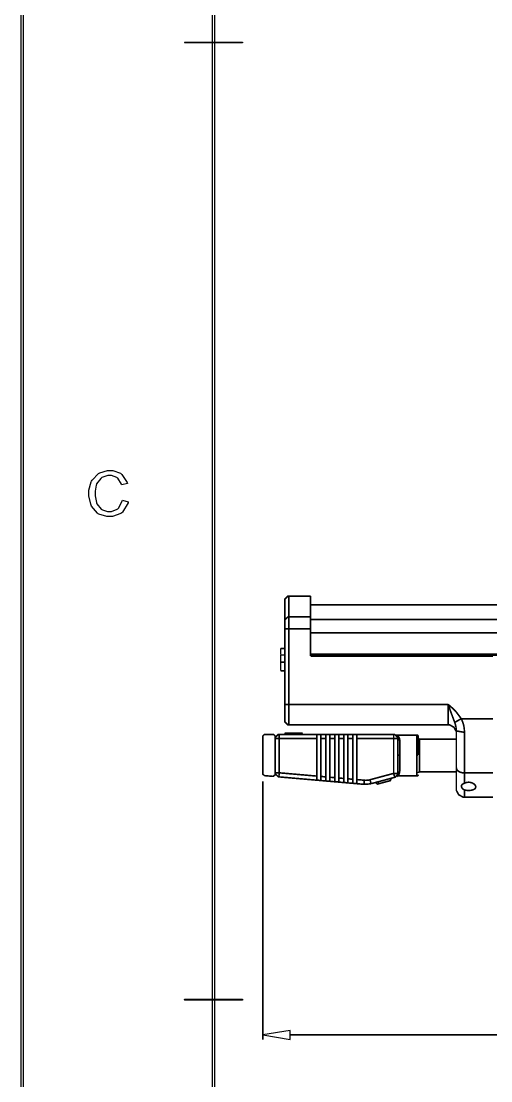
# Model space of a CAD drawing. Extents: x 0.54 to 10.46, y 0.74 to 7.76.
# Drawn here: x 0.535 to 1.355, y 4.108 to 5.958 of the extents above; entities that cross this region are included whole.
import ezdxf

# ---------------------------------------------------------------- set-up
doc = ezdxf.new("R2010")
doc.units = 0
doc.layers.get('0').update_dxf_attribs({"linetype": 'CONTINUOUS'})

msp = doc.modelspace()

# ---------------------------------------------------------------- linework, layer by layer
at = {"color": 0}
for points in [[(10.4631, 0.73899), (0.53689, 0.73899), (0.53646, 0.73899), (0.53516, 0.74029), (0.53516, 0.74072), (0.53516, 7.75928), (0.53516, 7.75971), (0.53646, 7.76101), (0.53689, 7.76101), (10.4631, 7.76101), (10.4635, 7.76101), (10.4648, 7.75971), (10.4648, 7.75928), (10.4648, 0.74072), (10.4648, 0.74029), (10.4635, 0.73899), (10.4631, 0.73899)], [(0.53863, 0.74246), (10.4614, 0.74246), (10.4614, 7.75754), (0.53863, 7.75754), (0.53863, 0.74246)], [(10.296, 0.90609), (0.87115, 0.90609), (0.87071, 0.90609), (0.86941, 0.90739), (0.86941, 0.90782), (0.86941, 7.59218), (0.86941, 7.59261), (0.87071, 7.59392), (0.87115, 7.59392), (10.296, 7.59392), (10.2964, 7.59392), (10.2977, 7.59261), (10.2977, 7.59218), (10.2977, 0.90782), (10.2977, 0.90739), (10.2964, 0.90609), (10.296, 0.90609)], [(0.87289, 0.90956), (10.2943, 0.90956), (10.2943, 7.59044), (0.87289, 7.59044), (0.87289, 0.90956)], [(0.92128, 5.92042), (0.82096, 5.92042), (0.8208, 5.92042), (0.82031, 5.9209), (0.82031, 5.92106), (0.82031, 5.92128), (0.8208, 5.92176), (0.82096, 5.92176), (0.92128, 5.92176), (0.92144, 5.92176), (0.92193, 5.92128), (0.92193, 5.92106), (0.92193, 5.9209), (0.92144, 5.92042), (0.92128, 5.92042)], [(0.71202, 5.12196), (0.72228, 5.11936), (0.72173, 5.11724), (0.71202, 5.10118), (0.71067, 5.10004), (0.70926, 5.09896), (0.69488, 5.09337), (0.6901, 5.09337), (0.68495, 5.09337), (0.6709, 5.09765), (0.6696, 5.09847), (0.66824, 5.09933), (0.65826, 5.11171), (0.65761, 5.11333), (0.6569, 5.11496), (0.65348, 5.12939), (0.65348, 5.13417), (0.65348, 5.13949), (0.65734, 5.15392), (0.65815, 5.15539), (0.65891, 5.1569), (0.66992, 5.1684), (0.67139, 5.16917), (0.6728, 5.16997), (0.68587, 5.17383), (0.69027, 5.17383), (0.69515, 5.17383), (0.70855, 5.16894), (0.70991, 5.16792), (0.71121, 5.16694), (0.72043, 5.153), (0.72098, 5.15121), (0.71083, 5.14882), (0.71034, 5.15022), (0.70383, 5.16054), (0.70296, 5.16114), (0.70209, 5.16178), (0.69298, 5.16504), (0.69, 5.16504), (0.68625, 5.16504), (0.676, 5.16146), (0.67502, 5.16075), (0.67399, 5.16004), (0.66694, 5.15044), (0.66656, 5.14919), (0.66612, 5.148), (0.66412, 5.13769), (0.66412, 5.13422), (0.66412, 5.12993), (0.6665, 5.11817), (0.66699, 5.11692), (0.66748, 5.11572), (0.67497, 5.1065), (0.676, 5.10585), (0.67697, 5.10525), (0.68614, 5.10215), (0.68924, 5.10215), (0.69287, 5.10215), (0.70285, 5.10633), (0.70388, 5.10715), (0.70486, 5.10801), (0.71164, 5.12033), (0.71202, 5.12196)], [(0.92128, 4.24929), (0.82096, 4.24929), (0.8208, 4.24929), (0.82031, 4.24983), (0.82031, 4.25), (0.82031, 4.25022), (0.8208, 4.25071), (0.82096, 4.25071), (0.92128, 4.25071), (0.92144, 4.25071), (0.92193, 4.25022), (0.92193, 4.25), (0.92193, 4.24983), (0.92144, 4.24929), (0.92128, 4.24929)]]:
    msp.add_lwpolyline(points, close=True, dxfattribs=at)
at = {"color": 0, "const_width": 0.00278}
for points in [[(1.00266, 4.95454), (1.00087, 4.95454), (0.99555, 4.94922), (0.99555, 4.94743)], [(0.99555, 4.91254), (0.99555, 4.94743)], [(1.04047, 4.95454), (1.00266, 4.95454)], [(1.04047, 4.91862), (1.04047, 4.95454)], [(8.33886, 4.93935), (1.04047, 4.93935)], [(1.00266, 4.91862), (1.00174, 4.91872), (0.99561, 4.91347), (0.99555, 4.91254)], [(0.99555, 4.89746), (0.99555, 4.91254)], [(1.00266, 4.91862), (1.00266, 4.89746)], [(1.00266, 4.91862), (1.04047, 4.91862)], [(1.04047, 4.91862), (1.04047, 4.89746)], [(8.33886, 4.91357), (1.04047, 4.91357)], [(1.00266, 4.89746), (0.99555, 4.89746)], [(0.99555, 4.76551), (0.99555, 4.89746)], [(1.00266, 4.89746), (1.00266, 4.76551)], [(1.04047, 4.89746), (1.00266, 4.89746)], [(1.04047, 4.84988), (1.04047, 4.89746)], [(0.98839, 4.86328), (0.98839, 4.85254)], [(0.98839, 4.86328), (0.99555, 4.86328)], [(0.98839, 4.85172), (0.99555, 4.85172)], [(0.98839, 4.85172), (0.98839, 4.83942)], [(2.14833, 4.85129), (1.04047, 4.85129)], [(1.35938, 4.84988), (1.04047, 4.84988)], [(0.98839, 4.83942), (0.99555, 4.83942)], [(0.98839, 4.83942), (0.98839, 4.82433)], [(0.98839, 4.82433), (0.99555, 4.82433)], [(0.98839, 4.82383), (0.99555, 4.82383)], [(0.99555, 4.76551), (1.00266, 4.76551)], [(0.99555, 4.73699), (0.99555, 4.76551)], [(1.00266, 4.72982), (1.00266, 4.76551)], [(1.00266, 4.76551), (1.28093, 4.76551)], [(1.28093, 4.72982), (1.28093, 4.76551)], [(1.29232, 4.7341), (1.29216, 4.73465), (1.29194, 4.73514), (1.29172, 4.73568), (1.29156, 4.73622), (1.29112, 4.73731), (1.29096, 4.73785), (1.29053, 4.73893), (1.29037, 4.73947), (1.28971, 4.7411), (1.28955, 4.74164), (1.28933, 4.74214), (1.28912, 4.74268), (1.28895, 4.74322), (1.28874, 4.74382), (1.2883, 4.7449), (1.28814, 4.74544), (1.28771, 4.74653), (1.28749, 4.74713), (1.28706, 4.74821), (1.28689, 4.74875), (1.28668, 4.74935), (1.28624, 4.75043), (1.28603, 4.75103), (1.28581, 4.75157), (1.28559, 4.75217), (1.28543, 4.75271), (1.28521, 4.75331), (1.28499, 4.75385), (1.28478, 4.75444), (1.28456, 4.75499), (1.2844, 4.75558), (1.28418, 4.75613), (1.28375, 4.75732), (1.28358, 4.75786), (1.28293, 4.75965), (1.28272, 4.76019), (1.28255, 4.76079), (1.2819, 4.76258), (1.28174, 4.76313), (1.28109, 4.76492), (1.28093, 4.76551)], [(1.28093, 4.76551), (1.2813, 4.76519), (1.28163, 4.76486), (1.28315, 4.76357), (1.28348, 4.76324), (1.28385, 4.76297), (1.28423, 4.76258), (1.28461, 4.76232), (1.28494, 4.76199), (1.28646, 4.76069), (1.28678, 4.76036), (1.28754, 4.75971), (1.28787, 4.75939), (1.28825, 4.75906), (1.28857, 4.75868), (1.28933, 4.75803), (1.28966, 4.75771), (1.29004, 4.75738), (1.29037, 4.757), (1.29069, 4.75667), (1.29107, 4.75635), (1.2914, 4.75597), (1.29177, 4.75564), (1.2921, 4.75526), (1.29243, 4.75493), (1.29281, 4.75461), (1.29313, 4.75424), (1.29346, 4.7539), (1.29378, 4.75353), (1.29416, 4.75319), (1.29449, 4.75282), (1.29481, 4.7525), (1.29519, 4.75217)], [(0.99555, 4.73699), (0.99555, 4.73519), (1.00087, 4.72982), (1.00266, 4.72982)], [(1.30377, 4.74056), (1.30198, 4.73953), (1.30018, 4.73856), (1.2985, 4.73757), (1.29693, 4.73665), (1.29546, 4.73589), (1.29422, 4.73514), (1.29319, 4.73454), (1.29232, 4.7341)], [(1.29519, 4.75211), (1.30377, 4.74056)], [(1.35938, 4.74056), (1.30377, 4.74056)], [(1.30377, 4.74056), (1.30442, 4.73915), (1.30469, 4.73844), (1.30501, 4.73774), (1.30528, 4.73703), (1.30561, 4.73633), (1.30697, 4.73281), (1.30718, 4.73204), (1.30762, 4.73063), (1.30778, 4.72987), (1.308, 4.72917), (1.30811, 4.7284), (1.30827, 4.72771), (1.30843, 4.72694), (1.30865, 4.72542), (1.30876, 4.72472), (1.30887, 4.72396), (1.30892, 4.72319), (1.30903, 4.72244), (1.30914, 4.72092), (1.30924, 4.72017), (1.30924, 4.7194), (1.30935, 4.71864), (1.30946, 4.71712)], [(1.28093, 4.72982), (1.00266, 4.72982)], [(1.29519, 4.71556), (1.29519, 4.7181), (1.29096, 4.72564), (1.28342, 4.72982), (1.28093, 4.72982)], [(1.29519, 4.71957), (1.29514, 4.72), (1.29508, 4.72049), (1.29508, 4.72092), (1.29503, 4.7214), (1.29498, 4.72185), (1.29498, 4.72228), (1.29492, 4.72276), (1.29487, 4.72319), (1.29481, 4.72368), (1.29471, 4.72456), (1.29465, 4.72504), (1.2946, 4.72547), (1.29454, 4.72597), (1.29443, 4.7264), (1.29438, 4.72683), (1.29427, 4.72732), (1.29405, 4.72819), (1.29395, 4.72868), (1.29373, 4.72954), (1.29362, 4.73004), (1.29346, 4.73047), (1.29335, 4.7309), (1.29319, 4.73139), (1.29308, 4.73182), (1.29291, 4.73226), (1.29281, 4.73275), (1.29248, 4.73361), (1.29232, 4.7341)], [(1.29519, 4.71957), (1.29628, 4.71903), (1.30821, 4.71696), (1.30946, 4.71712)], [(1.29519, 4.65506), (1.29519, 4.71957)], [(1.30946, 4.71712), (1.30946, 4.64589)], [(0.96083, 4.71306), (0.95991, 4.71306), (0.95725, 4.71039), (0.95725, 4.70947)], [(0.95725, 4.70947), (0.95725, 4.64475)], [(0.97521, 4.71306), (0.96083, 4.71306)], [(0.97879, 4.70947), (0.97879, 4.71039), (0.97607, 4.71306), (0.97521, 4.71306)], [(0.98589, 4.71306), (0.9841, 4.71306), (0.97879, 4.70774), (0.97879, 4.70594)], [(0.97879, 4.70594), (0.97879, 4.70947)], [(0.97879, 4.70594), (0.98589, 4.70594)], [(0.97879, 4.64611), (0.97879, 4.70594)], [(0.98589, 4.71306), (0.98589, 4.70594)], [(1.18566, 4.71306), (0.98589, 4.71306)], [(0.98589, 4.70594), (1.05154, 4.70594)], [(0.98589, 4.70594), (0.98589, 4.64611)], [(0.99599, 4.71522), (0.99523, 4.71451)], [(0.99523, 4.71451), (0.99523, 4.71306)], [(0.99599, 4.71522), (0.99718, 4.71522)], [(0.99718, 4.71522), (0.99696, 4.71522), (0.99647, 4.71474), (0.99647, 4.71451)], [(0.99647, 4.71451), (0.99647, 4.71306)], [(0.99718, 4.71522), (0.99897, 4.71522)], [(0.99821, 4.71451), (0.99897, 4.71522)], [(0.99821, 4.71451), (0.99821, 4.71306)], [(1.00141, 4.71451), (0.99821, 4.71451)], [(0.99897, 4.71522), (1.00071, 4.71522)], [(1.00141, 4.71451), (1.00071, 4.71522)], [(1.00071, 4.71522), (1.02604, 4.71522)], [(1.00141, 4.71451), (1.00141, 4.71306)], [(1.02675, 4.71451), (1.00141, 4.71451)], [(1.02604, 4.71522), (1.02675, 4.71451)], [(1.02675, 4.71451), (1.02675, 4.71306)], [(1.05154, 4.71294), (1.0587, 4.71294)], [(1.05154, 4.70594), (1.05154, 4.71289)], [(1.05154, 4.64035), (1.05154, 4.70594)], [(1.0587, 4.71294), (1.0587, 4.70594)], [(1.0587, 4.70594), (1.06722, 4.70594)], [(1.0587, 4.70594), (1.0587, 4.63976)], [(1.06722, 4.71294), (1.07438, 4.71294)], [(1.06722, 4.70594), (1.06722, 4.71289)], [(1.06722, 4.639), (1.06722, 4.70594)], [(1.07438, 4.71294), (1.07438, 4.70594)], [(1.07438, 4.70594), (1.08295, 4.70594)], [(1.07438, 4.70594), (1.07438, 4.6384)], [(1.08295, 4.71294), (1.09006, 4.71294)], [(1.08295, 4.70594), (1.08295, 4.71289)], [(1.08295, 4.63764), (1.08295, 4.70594)], [(1.09006, 4.71294), (1.09006, 4.70594)], [(1.09006, 4.70594), (1.09863, 4.70594)], [(1.09006, 4.70594), (1.09006, 4.63699)], [(1.09863, 4.71294), (1.10579, 4.71294)], [(1.09863, 4.70594), (1.09863, 4.71289)], [(1.09863, 4.63624), (1.09863, 4.70594)], [(1.10574, 4.71294), (1.10574, 4.70594)], [(1.10574, 4.70594), (1.11431, 4.70594)], [(1.10574, 4.70594), (1.10574, 4.63564)], [(1.11431, 4.71294), (1.12147, 4.71294)], [(1.11431, 4.70594), (1.11431, 4.71289)], [(1.11431, 4.63488), (1.11431, 4.70594)], [(1.12147, 4.71294), (1.12147, 4.70594)], [(1.12147, 4.70594), (1.18566, 4.70594)], [(1.12147, 4.70594), (1.12147, 4.63428)], [(1.18566, 4.70594), (1.18566, 4.71306)], [(1.19282, 4.70594), (1.19282, 4.70774), (1.18745, 4.71306), (1.18566, 4.71306)], [(1.18566, 4.70594), (1.19282, 4.70594)], [(1.18566, 4.64507), (1.18566, 4.70594)], [(1.19048, 4.71192), (1.19048, 4.71192), (1.19038, 4.71192), (1.19038, 4.71192), (1.19038, 4.71192), (1.19027, 4.71186), (1.19027, 4.71186), (1.19027, 4.71186), (1.19021, 4.71186), (1.19021, 4.71186), (1.19021, 4.71186), (1.1901, 4.71186), (1.1901, 4.71186), (1.1901, 4.71186), (1.19, 4.71186), (1.19, 4.71186), (1.19, 4.71186), (1.18994, 4.71186), (1.18994, 4.71186), (1.18989, 4.71192), (1.18983, 4.71192), (1.18983, 4.71192), (1.18983, 4.71192), (1.18973, 4.71192), (1.18973, 4.71192), (1.18973, 4.71192), (1.18967, 4.71192), (1.18967, 4.71192), (1.18956, 4.71197), (1.18956, 4.71197), (1.18951, 4.71203), (1.18951, 4.71203), (1.1894, 4.71203), (1.18934, 4.71208), (1.18934, 4.71208), (1.18924, 4.71208), (1.18924, 4.71208), (1.18918, 4.71213), (1.18907, 4.71218)], [(1.19032, 4.71197), (1.19032, 4.71197), (1.19043, 4.71203), (1.19043, 4.71203), (1.19043, 4.71203), (1.19059, 4.71197), (1.19059, 4.71197), (1.19065, 4.71192), (1.19097, 4.71175), (1.19108, 4.71164), (1.19119, 4.71158), (1.19135, 4.71149), (1.19146, 4.71143), (1.19179, 4.71121), (1.19189, 4.7111), (1.19238, 4.71078), (1.19249, 4.71067), (1.19282, 4.71044), (1.19298, 4.71029), (1.19331, 4.71007), (1.19396, 4.70942), (1.19407, 4.70925), (1.19455, 4.70876), (1.19466, 4.70856), (1.19482, 4.70839), (1.19493, 4.70817), (1.1951, 4.70796), (1.19542, 4.70731), (1.19553, 4.70703), (1.19564, 4.70682), (1.19569, 4.70654), (1.1958, 4.70628), (1.19586, 4.70606), (1.19607, 4.70497), (1.19613, 4.70464), (1.19629, 4.70383), (1.19634, 4.7035), (1.1964, 4.70324)], [(1.22635, 4.71197), (1.19032, 4.71197)], [(1.19282, 4.70594), (1.19282, 4.64507)], [(1.19282, 4.70594), (1.19282, 4.70574), (1.19287, 4.70568), (1.19287, 4.70551), (1.19293, 4.7054), (1.19293, 4.70524), (1.19298, 4.70514), (1.19298, 4.70508), (1.19303, 4.70497), (1.19309, 4.70492), (1.19309, 4.70481), (1.19314, 4.70475), (1.1932, 4.70464), (1.19374, 4.7041), (1.19385, 4.70404), (1.19401, 4.70389), (1.19423, 4.70378), (1.19428, 4.70372), (1.1945, 4.70361), (1.19461, 4.70361), (1.19472, 4.70356), (1.19477, 4.7035), (1.19488, 4.70344), (1.19499, 4.70344), (1.1951, 4.7034), (1.1952, 4.7034), (1.19531, 4.70335), (1.19569, 4.70335), (1.1958, 4.70329), (1.19602, 4.70329), (1.19613, 4.70324), (1.1964, 4.70324)], [(1.1964, 4.70324), (1.1964, 4.67703)], [(1.22846, 4.70979), (1.22846, 4.70985), (1.22846, 4.70996), (1.22846, 4.70996), (1.22846, 4.70996), (1.22846, 4.71013), (1.22846, 4.71013), (1.22841, 4.71018), (1.22841, 4.71024), (1.22841, 4.71024), (1.22841, 4.71029), (1.22841, 4.71039), (1.22841, 4.71039), (1.22835, 4.71044), (1.22835, 4.7105), (1.22835, 4.7105), (1.22835, 4.7105), (1.2283, 4.71067), (1.2283, 4.71067), (1.2283, 4.71067), (1.22824, 4.71078), (1.22824, 4.71078), (1.22819, 4.71089), (1.22814, 4.71104), (1.22808, 4.7111), (1.22803, 4.71115), (1.22803, 4.71115), (1.22797, 4.71126), (1.22776, 4.71149), (1.22776, 4.71149), (1.22765, 4.71153), (1.22765, 4.71153), (1.22759, 4.71158), (1.22754, 4.71164), (1.22754, 4.71164), (1.22754, 4.71164), (1.22743, 4.71169), (1.22743, 4.71169), (1.22738, 4.71175), (1.22727, 4.71175), (1.22727, 4.71175), (1.22721, 4.71181), (1.22716, 4.71181), (1.22716, 4.71181), (1.22705, 4.71186), (1.22689, 4.71192), (1.22678, 4.71197), (1.22673, 4.71197), (1.22662, 4.71197), (1.22662, 4.71197), (1.22662, 4.71197), (1.22645, 4.71197), (1.22645, 4.71197), (1.22645, 4.71197), (1.22635, 4.71197), (1.22635, 4.71197)], [(1.22846, 4.67697), (1.22846, 4.70979)], [(1.22846, 4.70697), (1.22846, 4.70649), (1.23009, 4.70486), (1.23063, 4.70486)], [(1.29519, 4.70486), (1.23063, 4.70486)], [(1.19282, 4.67708), (1.19309, 4.67708), (1.19607, 4.67703), (1.1964, 4.67703)], [(1.1964, 4.67703), (1.1964, 4.64789)], [(1.22635, 4.67703), (1.22635, 4.67703), (1.22645, 4.67703), (1.22645, 4.67703), (1.22754, 4.67703), (1.22754, 4.67703), (1.22765, 4.67703), (1.22765, 4.67703), (1.22787, 4.67703), (1.22787, 4.67703), (1.22792, 4.67703), (1.22792, 4.67703), (1.22814, 4.67703), (1.22814, 4.67703), (1.22819, 4.67697), (1.22819, 4.67697), (1.2283, 4.67697), (1.2283, 4.67697), (1.22835, 4.67697), (1.22835, 4.67697), (1.22835, 4.67697), (1.22841, 4.67697), (1.22841, 4.67697)], [(0.95725, 4.64475), (0.95725, 4.64388), (0.96001, 4.64122), (0.9605, 4.64117)], [(0.97488, 4.63992), (0.97537, 4.63992), (0.97873, 4.64268), (0.97879, 4.64318), (0.97879, 4.64318), (0.97879, 4.64344), (0.97879, 4.6435)], [(0.97879, 4.64611), (0.97879, 4.6435)], [(0.97879, 4.64611), (0.98589, 4.64611)], [(0.97879, 4.64611), (0.97879, 4.64437), (0.98438, 4.63911), (0.9853, 4.639)], [(0.98589, 4.64611), (0.98568, 4.64339), (0.98557, 4.64219), (0.98546, 4.64111), (0.98541, 4.64019), (0.98535, 4.63954), (0.9853, 4.63917), (0.9853, 4.639)], [(0.98589, 4.64611), (1.05154, 4.64035)], [(1.14437, 4.634), (1.18566, 4.64507)], [(1.1875, 4.63818), (1.1875, 4.63829), (1.18739, 4.63867), (1.18723, 4.63932), (1.18696, 4.64019), (1.18669, 4.64122), (1.18636, 4.64242), (1.18603, 4.64372), (1.18566, 4.64507)], [(1.18566, 4.64507), (1.19282, 4.64507)], [(1.1875, 4.63818), (1.18826, 4.6384), (1.19282, 4.64344), (1.19282, 4.64507)], [(1.1964, 4.64789), (1.19591, 4.64794), (1.19287, 4.64551), (1.19282, 4.64507)], [(1.1964, 4.64789), (1.19629, 4.64763), (1.19623, 4.64729), (1.19613, 4.64703), (1.19607, 4.64675), (1.19596, 4.64643), (1.19591, 4.64615), (1.1958, 4.64589), (1.19575, 4.64556), (1.19564, 4.64529), (1.19558, 4.64501), (1.19548, 4.64475), (1.19542, 4.64447), (1.19531, 4.64421), (1.1952, 4.64399), (1.19499, 4.64344), (1.19493, 4.64324), (1.19482, 4.64296), (1.19472, 4.64274), (1.19455, 4.64253), (1.19412, 4.64165), (1.19396, 4.6415), (1.19352, 4.64085), (1.19331, 4.64063), (1.1932, 4.64057), (1.19314, 4.64051), (1.19303, 4.64046), (1.19298, 4.64046), (1.19293, 4.6404), (1.19293, 4.6404), (1.19287, 4.64046), (1.19282, 4.64051), (1.19282, 4.64051), (1.19282, 4.64051), (1.19282, 4.64068), (1.19282, 4.64068)], [(1.22635, 4.64068), (1.22635, 4.64068), (1.22645, 4.64068), (1.22645, 4.64068), (1.22645, 4.64068), (1.22662, 4.64068), (1.22662, 4.64068), (1.22662, 4.64068), (1.22673, 4.64074), (1.22673, 4.64074), (1.22673, 4.64074), (1.22689, 4.64074), (1.22689, 4.64074), (1.22689, 4.64079), (1.22705, 4.64079), (1.22705, 4.64079), (1.22705, 4.64079), (1.22716, 4.64085), (1.22716, 4.64085), (1.22716, 4.64085), (1.22727, 4.6409), (1.22727, 4.6409), (1.22727, 4.6409), (1.22743, 4.64094), (1.22743, 4.64094), (1.22743, 4.64094), (1.22754, 4.641), (1.22754, 4.641), (1.22754, 4.64106), (1.22765, 4.64111), (1.22765, 4.64111), (1.22765, 4.64111), (1.22776, 4.64117), (1.22776, 4.64117), (1.22776, 4.64122), (1.22787, 4.64128), (1.22787, 4.64128), (1.22797, 4.64139), (1.22797, 4.64139), (1.22803, 4.6415), (1.22803, 4.6415), (1.22803, 4.64154), (1.22814, 4.6416), (1.22814, 4.6416), (1.22814, 4.64165), (1.22819, 4.64176), (1.22819, 4.64176), (1.22824, 4.64187), (1.22824, 4.64193), (1.2283, 4.64199), (1.2283, 4.64199), (1.2283, 4.64204), (1.22835, 4.64214), (1.22835, 4.64214), (1.22835, 4.64219), (1.22841, 4.64225), (1.22841, 4.64225), (1.22841, 4.64242), (1.22841, 4.64242), (1.22846, 4.64253), (1.22846, 4.64253), (1.22846, 4.64258), (1.22846, 4.64268), (1.22846, 4.64268), (1.22846, 4.64268), (1.22846, 4.64279), (1.22846, 4.64279)], [(1.23063, 4.64779), (1.23009, 4.64779), (1.22846, 4.64621), (1.22846, 4.64567)], [(1.23063, 4.64779), (1.29519, 4.64779)], [(1.29519, 4.65506), (1.29519, 4.65479), (1.29525, 4.65457), (1.29541, 4.65375), (1.29546, 4.65354), (1.29557, 4.653), (1.29568, 4.65278), (1.29574, 4.6525), (1.29584, 4.65229), (1.29595, 4.65201), (1.29612, 4.65181), (1.29622, 4.65153), (1.29655, 4.6511), (1.29677, 4.65082), (1.29693, 4.65061), (1.29801, 4.64953), (1.29829, 4.64936), (1.29883, 4.64893), (1.2991, 4.64876), (1.29937, 4.64854), (1.29991, 4.64822), (1.30089, 4.64774), (1.30116, 4.64757), (1.30154, 4.6474), (1.30187, 4.64729), (1.30219, 4.64714), (1.30252, 4.64703), (1.3029, 4.64686), (1.30328, 4.64675), (1.3036, 4.64665), (1.30398, 4.64654), (1.30436, 4.64649), (1.30512, 4.64626), (1.30702, 4.646), (1.30745, 4.646), (1.30783, 4.64594), (1.30827, 4.64594), (1.30865, 4.64589), (1.30946, 4.64589)], [(1.29519, 4.61783), (1.29519, 4.65506)], [(1.30946, 4.64589), (1.30903, 4.64589), (1.30865, 4.64594), (1.30827, 4.64594), (1.30783, 4.646), (1.30745, 4.646), (1.30707, 4.64606), (1.30664, 4.64611), (1.30626, 4.64611), (1.30588, 4.64621), (1.30474, 4.64638), (1.30436, 4.64649), (1.30398, 4.64654), (1.30322, 4.64675), (1.3029, 4.64686), (1.30252, 4.64703), (1.30187, 4.64725), (1.30149, 4.6474), (1.30084, 4.64774), (1.30056, 4.64789), (1.29991, 4.64822), (1.29937, 4.64854), (1.29905, 4.64876), (1.29883, 4.64893), (1.29829, 4.64936), (1.29801, 4.64953), (1.29693, 4.65061), (1.29677, 4.65082), (1.29655, 4.6511), (1.29622, 4.65153), (1.29612, 4.65181), (1.29595, 4.65201), (1.29584, 4.65229), (1.29574, 4.6525), (1.29563, 4.65278), (1.29552, 4.653), (1.29536, 4.65381), (1.2953, 4.65403), (1.29525, 4.65429), (1.29525, 4.65457), (1.29519, 4.65479), (1.29519, 4.65506)], [(1.30946, 4.64589), (1.35938, 4.64589)], [(1.30946, 4.64589), (1.30946, 4.62799)], [(0.9605, 4.64117), (0.97488, 4.63992)], [(0.9853, 4.639), (1.13384, 4.62603)], [(1.05154, 4.63336), (1.05154, 4.64035)], [(1.0587, 4.63276), (1.05154, 4.63336)], [(1.0587, 4.63976), (1.0587, 4.63276)], [(1.0587, 4.63976), (1.06722, 4.639)], [(1.06722, 4.632), (1.06722, 4.639)], [(1.07438, 4.63135), (1.06722, 4.632)], [(1.07438, 4.6384), (1.07438, 4.63135)], [(1.07438, 4.6384), (1.08295, 4.63764)], [(1.08295, 4.63058), (1.08295, 4.63764)], [(1.09006, 4.62999), (1.08295, 4.63064)], [(1.09006, 4.63699), (1.09006, 4.62999)], [(1.09006, 4.63699), (1.09863, 4.63624)], [(1.09863, 4.62924), (1.09863, 4.63624)], [(1.10574, 4.62864), (1.09863, 4.62924)], [(1.10574, 4.63564), (1.10574, 4.62864)], [(1.10574, 4.63564), (1.11431, 4.63488)], [(1.11431, 4.62788), (1.11431, 4.63488)], [(1.12147, 4.62722), (1.11431, 4.62788)], [(1.12147, 4.63428), (1.12147, 4.62722)], [(1.12147, 4.63428), (1.13449, 4.63314)], [(1.13449, 4.63314), (1.13433, 4.63172), (1.13422, 4.63043), (1.13412, 4.62918), (1.13406, 4.6281), (1.13395, 4.62722), (1.1339, 4.62657), (1.13384, 4.62614), (1.13384, 4.62603)], [(1.13384, 4.62603), (1.13487, 4.62597), (1.14518, 4.62685), (1.14621, 4.62711)], [(1.14437, 4.634), (1.14426, 4.63396), (1.14415, 4.63396), (1.14404, 4.6339), (1.14393, 4.6339), (1.14388, 4.6339), (1.14377, 4.63385), (1.14377, 4.63385), (1.14372, 4.63385), (1.14372, 4.63385), (1.14361, 4.63379), (1.14361, 4.63379), (1.1435, 4.63379), (1.14345, 4.63379), (1.14334, 4.63374), (1.14334, 4.63374), (1.14323, 4.63374), (1.14323, 4.63374), (1.14312, 4.63368), (1.14312, 4.63368), (1.14301, 4.63368), (1.14301, 4.63368), (1.1429, 4.63363), (1.1429, 4.63363), (1.1429, 4.63363), (1.1428, 4.63363), (1.1428, 4.63363), (1.14269, 4.63357), (1.14269, 4.63357), (1.14258, 4.63357), (1.14258, 4.63357), (1.14247, 4.63357), (1.14242, 4.63357), (1.14236, 4.63351), (1.14236, 4.63351), (1.14236, 4.63351), (1.14225, 4.63351), (1.14225, 4.63351), (1.14225, 4.63351), (1.14214, 4.63346), (1.14214, 4.63346), (1.14214, 4.63346), (1.14204, 4.63346), (1.14204, 4.63346), (1.14204, 4.63346), (1.14193, 4.63346), (1.14193, 4.63346), (1.14187, 4.63346), (1.14182, 4.6334), (1.14182, 4.6334), (1.14182, 4.6334), (1.14171, 4.6334), (1.14171, 4.6334), (1.14171, 4.6334), (1.1416, 4.6334), (1.1416, 4.6334), (1.1416, 4.6334), (1.14149, 4.63336), (1.14149, 4.63336), (1.14138, 4.63336), (1.14138, 4.63336), (1.14128, 4.63336), (1.14128, 4.63336), (1.14111, 4.63331), (1.14111, 4.63331), (1.141, 4.63331), (1.141, 4.63331), (1.1409, 4.63331), (1.1409, 4.63331), (1.14079, 4.63331), (1.14079, 4.63331), (1.14073, 4.63331), (1.14068, 4.63325), (1.14068, 4.63325), (1.14068, 4.63325), (1.14057, 4.63325), (1.14057, 4.63325), (1.14046, 4.63325), (1.14046, 4.63325), (1.14035, 4.63319), (1.14035, 4.63319), (1.14035, 4.63319), (1.14025, 4.63319), (1.14025, 4.63319), (1.14014, 4.63319), (1.14014, 4.63319), (1.14003, 4.63319), (1.14003, 4.63319), (1.14003, 4.63319), (1.13992, 4.63319), (1.13992, 4.63319), (1.13987, 4.63319), (1.13981, 4.63314), (1.13981, 4.63314), (1.13981, 4.63314), (1.1397, 4.63314), (1.1397, 4.63314), (1.1397, 4.63314), (1.13959, 4.63314), (1.13959, 4.63314), (1.13959, 4.63314), (1.13943, 4.63314), (1.13943, 4.63314), (1.13932, 4.63314), (1.13932, 4.63314), (1.13921, 4.63314), (1.13921, 4.63314), (1.13916, 4.63314), (1.13911, 4.63308), (1.13911, 4.63308), (1.139, 4.63308), (1.139, 4.63308), (1.13889, 4.63308), (1.13889, 4.63308), (1.13883, 4.63308), (1.13878, 4.63303), (1.13878, 4.63303), (1.13878, 4.63303), (1.13867, 4.63303), (1.13867, 4.63303), (1.13867, 4.63303), (1.13856, 4.63303), (1.13856, 4.63303), (1.13856, 4.63303), (1.13846, 4.63303), (1.13846, 4.63303), (1.13846, 4.63303), (1.13835, 4.63303), (1.13835, 4.63303), (1.13835, 4.63303), (1.13818, 4.63303), (1.13818, 4.63303), (1.13818, 4.63303), (1.13807, 4.63303), (1.13807, 4.63303), (1.13786, 4.63303), (1.1378, 4.63303), (1.13775, 4.63297), (1.13775, 4.63297), (1.13732, 4.63297), (1.13726, 4.63303), (1.13721, 4.63303), (1.13721, 4.63303), (1.13694, 4.63303), (1.13694, 4.63303), (1.13683, 4.63303), (1.13683, 4.63303), (1.13672, 4.63303), (1.13672, 4.63303), (1.13661, 4.63303), (1.13661, 4.63303), (1.1365, 4.63303), (1.1365, 4.63303), (1.13639, 4.63303), (1.13639, 4.63303), (1.13628, 4.63303), (1.13628, 4.63303), (1.13618, 4.63303), (1.13618, 4.63303), (1.13618, 4.63303), (1.13607, 4.63303), (1.13607, 4.63303), (1.13596, 4.63303), (1.13596, 4.63303), (1.13585, 4.63303), (1.13585, 4.63303), (1.13585, 4.63303), (1.13574, 4.63303), (1.13574, 4.63303), (1.13574, 4.63303), (1.13563, 4.63308), (1.13563, 4.63308), (1.13563, 4.63308), (1.13552, 4.63308), (1.13552, 4.63308), (1.13536, 4.63308), (1.13536, 4.63308), (1.13525, 4.63308), (1.13525, 4.63308), (1.13525, 4.63308), (1.13515, 4.63308), (1.13515, 4.63308), (1.13515, 4.63308), (1.13504, 4.63308), (1.13504, 4.63308), (1.13504, 4.63308), (1.13493, 4.63308), (1.13493, 4.63308), (1.13493, 4.63308), (1.13482, 4.63314), (1.13482, 4.63314), (1.13482, 4.63314), (1.13471, 4.63314), (1.13471, 4.63314), (1.13471, 4.63314), (1.1346, 4.63314), (1.1346, 4.63314), (1.1346, 4.63314), (1.13449, 4.63314), (1.13449, 4.63314)], [(1.14621, 4.62711), (1.14616, 4.62722), (1.14605, 4.62761), (1.14567, 4.62912), (1.1454, 4.63015), (1.14507, 4.63135), (1.14469, 4.63265), (1.14437, 4.634)], [(1.14621, 4.62711), (1.1875, 4.63818)], [(1.15609, 4.62603), (1.15517, 4.6295)], [(1.15641, 4.62614), (1.15549, 4.62956)], [(1.15641, 4.62614), (1.15945, 4.62696)], [(1.15945, 4.62696), (1.15853, 4.63037)], [(1.15945, 4.62696), (1.18088, 4.63271)], [(1.18088, 4.63271), (1.17996, 4.63612)], [(1.18121, 4.63276), (1.18028, 4.63624)], [(1.19265, 4.64165), (1.19265, 4.6416), (1.19265, 4.6416), (1.19271, 4.6415), (1.19271, 4.6415), (1.19271, 4.6415), (1.19271, 4.64144), (1.19271, 4.64144), (1.19271, 4.64144), (1.19276, 4.64133), (1.19276, 4.64133), (1.19276, 4.64133), (1.19287, 4.64128), (1.19287, 4.64128), (1.19287, 4.64128), (1.19298, 4.64117), (1.19298, 4.64117), (1.19298, 4.64117), (1.19303, 4.64117), (1.19303, 4.64117), (1.19309, 4.64111), (1.1932, 4.64106), (1.1932, 4.64106), (1.19325, 4.641), (1.19325, 4.641), (1.19325, 4.641), (1.19336, 4.641), (1.19336, 4.641), (1.19336, 4.641), (1.19347, 4.64094), (1.19347, 4.64094), (1.19352, 4.6409)], [(1.19282, 4.64068), (1.22635, 4.64068)], [(1.30946, 4.62799), (1.30914, 4.62782), (1.30887, 4.62771), (1.30854, 4.62756), (1.30827, 4.62739), (1.30794, 4.62722), (1.30767, 4.62711), (1.30713, 4.62679), (1.30691, 4.62663), (1.30664, 4.62651), (1.30642, 4.62636), (1.30615, 4.62619), (1.30593, 4.62603), (1.30577, 4.62587), (1.30556, 4.62571), (1.3049, 4.62506), (1.30458, 4.62457), (1.30447, 4.62435), (1.30436, 4.62418), (1.30431, 4.62403), (1.3042, 4.62358), (1.30414, 4.62343), (1.30414, 4.62321), (1.30409, 4.62299), (1.30409, 4.6224), (1.30414, 4.62218), (1.30414, 4.62196), (1.30431, 4.62131), (1.30442, 4.62104), (1.30447, 4.62082), (1.30501, 4.61974), (1.30599, 4.61843), (1.30642, 4.618), (1.30664, 4.61783), (1.30686, 4.61762), (1.30713, 4.61746), (1.30735, 4.61729), (1.30767, 4.61714), (1.30848, 4.61664), (1.30881, 4.61654), (1.30914, 4.61638), (1.30946, 4.61626)], [(1.30946, 4.62799), (1.30979, 4.62815), (1.31017, 4.62831), (1.31055, 4.62842), (1.31131, 4.62875), (1.31207, 4.62896), (1.31293, 4.62918), (1.31331, 4.62929), (1.3138, 4.62935), (1.31418, 4.62939), (1.31467, 4.62944), (1.31554, 4.62956), (1.31738, 4.62956), (1.31782, 4.6295), (1.31825, 4.6295), (1.31912, 4.62939), (1.31955, 4.62929), (1.31999, 4.62924), (1.32086, 4.62901), (1.32162, 4.62879), (1.32205, 4.62869), (1.32281, 4.62836), (1.32313, 4.62825), (1.32351, 4.6281), (1.32384, 4.62793), (1.32422, 4.62776), (1.32449, 4.62756), (1.32482, 4.62739), (1.32514, 4.62717), (1.32541, 4.62701), (1.32568, 4.62679), (1.32596, 4.62663), (1.3265, 4.62619), (1.32758, 4.62511), (1.32823, 4.62424), (1.32834, 4.62403), (1.3285, 4.62375), (1.32856, 4.62354), (1.32878, 4.6231), (1.32883, 4.62289), (1.32894, 4.62261), (1.32899, 4.6224), (1.32899, 4.62218), (1.32905, 4.62196), (1.32905, 4.62104), (1.32883, 4.62017), (1.32872, 4.62001), (1.32867, 4.61979), (1.32856, 4.61957), (1.3284, 4.61936), (1.32829, 4.61914), (1.32813, 4.61897), (1.32796, 4.61876), (1.32742, 4.61822), (1.3272, 4.61806), (1.32699, 4.61783), (1.32671, 4.61768), (1.3265, 4.61751), (1.32596, 4.61719), (1.32563, 4.61708), (1.32536, 4.61692), (1.32503, 4.61675), (1.32471, 4.61664), (1.32438, 4.61649), (1.32406, 4.61638), (1.32368, 4.61626), (1.32335, 4.61615), (1.32259, 4.61594), (1.32216, 4.61583), (1.32178, 4.61578), (1.3214, 4.61567), (1.31836, 4.61529), (1.31793, 4.61529), (1.31749, 4.61524), (1.31565, 4.61524), (1.31521, 4.61529), (1.31478, 4.61529), (1.31429, 4.61535), (1.31255, 4.61556), (1.31218, 4.61561), (1.31174, 4.61567), (1.31136, 4.61578), (1.31098, 4.61583), (1.31055, 4.61594), (1.31017, 4.61604), (1.30984, 4.61615), (1.30946, 4.61626)], [(1.29519, 4.61783), (1.29519, 4.61535), (1.29932, 4.60781), (1.30691, 4.60363), (1.30946, 4.60363)], [(1.30946, 4.60363), (1.35938, 4.60363)]]:
    msp.add_lwpolyline(points, dxfattribs=at)
at = {"color": 250, "const_width": 0.00278}
for points in [[(1.00266, 4.95454), (1.00266, 4.91862)], [(8.33886, 4.91347), (1.04047, 4.91347)], [(8.33886, 4.89068), (1.04047, 4.89068)], [(1.04047, 4.85346), (2.14833, 4.85346)], [(0.99647, 4.71451), (0.99523, 4.71451)], [(0.99821, 4.71451), (0.99647, 4.71451)], [(1.22635, 4.67703), (1.22635, 4.71197)], [(1.23063, 4.70486), (1.23063, 4.67632)], [(1.22635, 4.64068), (1.22635, 4.67703)], [(1.23063, 4.67632), (1.23063, 4.64779)], [(1.30946, 4.61626), (1.30946, 4.60357)]]:
    msp.add_lwpolyline(points, dxfattribs=at)
at = {"color": 0, "const_width": 0.00278}
msp.add_lwpolyline([(0.95725, 4.64475), (0.95725, 4.64475)], close=True, dxfattribs=at)
at = {"color": 9, "const_width": 0.00278}
for points in [[(0.95725, 4.63108), (0.95725, 4.18001)], [(1.00499, 4.18858), (9.22928, 4.18858)]]:
    msp.add_lwpolyline(points, dxfattribs=at)
at = {"color": 9}
msp.add_lwpolyline([(1.00499, 4.1965), (0.95725, 4.18858), (1.00499, 4.18061), (1.00499, 4.1965)], close=True, dxfattribs=at)

doc.saveas('drawing.dxf')
